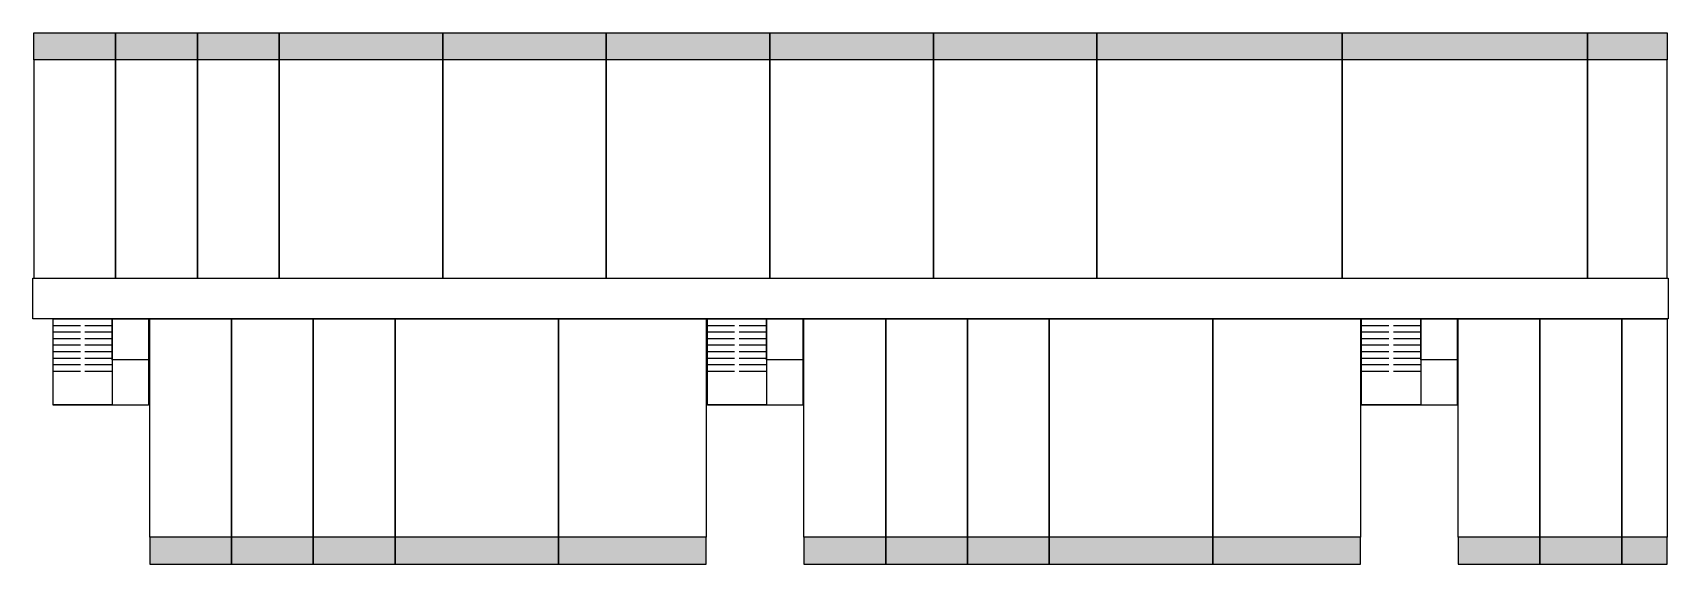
# Model space of a CAD drawing. Header units: metres. Extents: x 3.6 to 76.3, y -45.8 to 51.3.
# Drawn here: x 3.6 to 75.6, y 27.9 to 51.3 of the extents above.
import ezdxf

# ---------------------------------------------------------------- set-up
doc = ezdxf.new("R2010")
doc.units = ezdxf.units.M
for name, color, linetype in [('A-BALC', 4, 'Continuous'), ('A-CIRC', 8, 'Continuous'), ('A-CORE', 30, 'Continuous'), ('A-DOOR', 1, 'Continuous'), ('A-HATCH', 251, 'Continuous'), ('A-WALL', 7, 'Continuous')]:
    doc.layers.add(name, color=color, linetype=linetype)

msp = doc.modelspace()

# ---------------------------------------------------------------- hatches: boundary and pattern name
at = {"layer": 'A-HATCH'}
for points in [[(7.25, 51.3), (7.25, 50.1), (3.65, 50.1), (3.65, 51.3)], [(10.85, 51.3), (10.85, 50.1), (7.25, 50.1), (7.25, 51.3)], [(14.45, 51.3), (14.45, 50.1), (10.85, 50.1), (10.85, 51.3)], [(21.65, 51.3), (21.65, 50.1), (14.45, 50.1), (14.45, 51.3)], [(28.85, 51.3), (28.85, 50.1), (21.65, 50.1), (21.65, 51.3)], [(36.05, 51.3), (36.05, 50.1), (28.85, 50.1), (28.85, 51.3)], [(43.25, 51.3), (43.25, 50.1), (36.05, 50.1), (36.05, 51.3)], [(50.45, 51.3), (50.45, 50.1), (43.25, 50.1), (43.25, 51.3)], [(61.25, 51.3), (61.25, 50.1), (50.45, 50.1), (50.45, 51.3)], [(72.05, 51.3), (72.05, 50.1), (61.25, 50.1), (61.25, 51.3)], [(75.55, 51.3), (75.55, 50.1), (72.05, 50.1), (72.05, 51.3)], [(12.35, 27.9), (12.35, 29.1), (8.75, 29.1), (8.75, 27.9)], [(15.95, 27.9), (15.95, 29.1), (12.35, 29.1), (12.35, 27.9)], [(19.55, 27.9), (19.55, 29.1), (15.95, 29.1), (15.95, 27.9)], [(26.75, 27.9), (26.75, 29.1), (19.55, 29.1), (19.55, 27.9)], [(33.25, 27.9), (33.25, 29.1), (26.75, 29.1), (26.75, 27.9)], [(41.15, 27.9), (41.15, 29.1), (37.55, 29.1), (37.55, 27.9)], [(44.75, 27.9), (44.75, 29.1), (41.15, 29.1), (41.15, 27.9)], [(48.35, 27.9), (48.35, 29.1), (44.75, 29.1), (44.75, 27.9)], [(55.55, 27.9), (55.55, 29.1), (48.35, 29.1), (48.35, 27.9)], [(62.05, 27.9), (62.05, 29.1), (55.55, 29.1), (55.55, 27.9)], [(69.95, 27.9), (69.95, 29.1), (66.35, 29.1), (66.35, 27.9)], [(73.55, 27.9), (73.55, 29.1), (69.95, 29.1), (69.95, 27.9)], [(75.55, 27.9), (75.55, 29.1), (73.55, 29.1), (73.55, 27.9)]]:
    msp.add_hatch(color=7, dxfattribs=at).paths.add_polyline_path(points)

# ---------------------------------------------------------------- linework, layer by layer
at = {"layer": 'A-BALC'}
for points in [[(7.25, 51.3), (7.25, 50.1), (3.65, 50.1), (3.65, 51.3)], [(10.85, 51.3), (10.85, 50.1), (7.25, 50.1), (7.25, 51.3)], [(14.45, 51.3), (14.45, 50.1), (10.85, 50.1), (10.85, 51.3)], [(21.65, 51.3), (21.65, 50.1), (14.45, 50.1), (14.45, 51.3)], [(28.85, 51.3), (28.85, 50.1), (21.65, 50.1), (21.65, 51.3)], [(36.05, 51.3), (36.05, 50.1), (28.85, 50.1), (28.85, 51.3)], [(43.25, 51.3), (43.25, 50.1), (36.05, 50.1), (36.05, 51.3)], [(50.45, 51.3), (50.45, 50.1), (43.25, 50.1), (43.25, 51.3)], [(61.25, 51.3), (61.25, 50.1), (50.45, 50.1), (50.45, 51.3)], [(72.05, 51.3), (72.05, 50.1), (61.25, 50.1), (61.25, 51.3)], [(75.55, 51.3), (75.55, 50.1), (72.05, 50.1), (72.05, 51.3)], [(12.35, 27.9), (12.35, 29.1), (8.75, 29.1), (8.75, 27.9)], [(15.95, 27.9), (15.95, 29.1), (12.35, 29.1), (12.35, 27.9)], [(19.55, 27.9), (19.55, 29.1), (15.95, 29.1), (15.95, 27.9)], [(26.75, 27.9), (26.75, 29.1), (19.55, 29.1), (19.55, 27.9)], [(33.25, 27.9), (33.25, 29.1), (26.75, 29.1), (26.75, 27.9)], [(41.15, 27.9), (41.15, 29.1), (37.55, 29.1), (37.55, 27.9)], [(44.75, 27.9), (44.75, 29.1), (41.15, 29.1), (41.15, 27.9)], [(48.35, 27.9), (48.35, 29.1), (44.75, 29.1), (44.75, 27.9)], [(55.55, 27.9), (55.55, 29.1), (48.35, 29.1), (48.35, 27.9)], [(62.05, 27.9), (62.05, 29.1), (55.55, 29.1), (55.55, 27.9)], [(69.95, 27.9), (69.95, 29.1), (66.35, 29.1), (66.35, 27.9)], [(73.55, 27.9), (73.55, 29.1), (69.95, 29.1), (69.95, 27.9)], [(75.55, 27.9), (75.55, 29.1), (73.55, 29.1), (73.55, 27.9)]]:
    msp.add_lwpolyline(points, close=True, dxfattribs=at)
at = {"layer": 'A-CIRC'}
msp.add_lwpolyline([(3.6, 40.5), (75.6, 40.5), (75.6, 38.7), (3.6, 38.7)], close=True, dxfattribs=at)
at = {"layer": 'A-CORE'}
for p, q in [((4.5, 38.4133), (5.7, 38.4133)), ((5.9, 38.4133), (7.1, 38.4133)), ((33.3, 38.4133), (34.5, 38.4133)), ((34.7, 38.4133), (35.9, 38.4133)), ((62.1, 38.4133), (63.3, 38.4133)), ((63.5, 38.4133), (64.7, 38.4133)), ((4.5, 38.1267), (5.7, 38.1267)), ((4.5, 37.84), (5.7, 37.84)), ((4.5, 37.5533), (5.7, 37.5533)), ((5.9, 38.1267), (7.1, 38.1267)), ((5.9, 37.84), (7.1, 37.84)), ((5.9, 37.5533), (7.1, 37.5533)), ((33.3, 38.1267), (34.5, 38.1267)), ((33.3, 37.84), (34.5, 37.84)), ((33.3, 37.5533), (34.5, 37.5533)), ((34.7, 38.1267), (35.9, 38.1267)), ((34.7, 37.84), (35.9, 37.84)), ((34.7, 37.5533), (35.9, 37.5533)), ((62.1, 38.1267), (63.3, 38.1267)), ((62.1, 37.84), (63.3, 37.84)), ((62.1, 37.5533), (63.3, 37.5533)), ((63.5, 38.1267), (64.7, 38.1267)), ((63.5, 37.84), (64.7, 37.84)), ((63.5, 37.5533), (64.7, 37.5533)), ((4.5, 37.2667), (5.7, 37.2667)), ((4.5, 36.98), (5.7, 36.98)), ((5.9, 37.2667), (7.1, 37.2667)), ((5.9, 36.98), (7.1, 36.98)), ((33.3, 37.2667), (34.5, 37.2667)), ((33.3, 36.98), (34.5, 36.98)), ((34.7, 37.2667), (35.9, 37.2667)), ((34.7, 36.98), (35.9, 36.98)), ((62.1, 37.2667), (63.3, 37.2667)), ((62.1, 36.98), (63.3, 36.98)), ((63.5, 37.2667), (64.7, 37.2667)), ((63.5, 36.98), (64.7, 36.98)), ((4.5, 36.6933), (5.7, 36.6933)), ((4.5, 36.4067), (5.7, 36.4067)), ((5.9, 36.6933), (7.1, 36.6933)), ((5.9, 36.4067), (7.1, 36.4067)), ((33.3, 36.6933), (34.5, 36.6933)), ((33.3, 36.4067), (34.5, 36.4067)), ((34.7, 36.6933), (35.9, 36.6933)), ((34.7, 36.4067), (35.9, 36.4067)), ((62.1, 36.6933), (63.3, 36.6933)), ((62.1, 36.4067), (63.3, 36.4067)), ((63.5, 36.6933), (64.7, 36.6933)), ((63.5, 36.4067), (64.7, 36.4067))]:
    msp.add_line(p, q, dxfattribs=at)
for points in [[(4.5, 38.7), (7.1, 38.7), (7.1, 34.92), (4.5, 34.92)], [(7.1, 38.7), (8.7, 38.7), (8.7, 36.9), (7.1, 36.9)], [(33.3, 38.7), (35.9, 38.7), (35.9, 34.92), (33.3, 34.92)], [(35.9, 38.7), (37.5, 38.7), (37.5, 36.9), (35.9, 36.9)], [(62.1, 38.7), (64.7, 38.7), (64.7, 34.92), (62.1, 34.92)], [(64.7, 38.7), (66.3, 38.7), (66.3, 36.9), (64.7, 36.9)]]:
    msp.add_lwpolyline(points, close=True, dxfattribs=at)
at = {"layer": 'A-DOOR'}
for p, q in [((5, 40.5), (5.9, 40.5)), ((8.6, 40.5), (9.5, 40.5)), ((12.2, 40.5), (13.1, 40.5)), ((17.6, 40.5), (18.5, 40.5)), ((24.8, 40.5), (25.7, 40.5)), ((32, 40.5), (32.9, 40.5)), ((39.2, 40.5), (40.1, 40.5)), ((46.4, 40.5), (47.3, 40.5)), ((55.4, 40.5), (56.3, 40.5)), ((66.2, 40.5), (67.1, 40.5)), ((73.35, 40.5), (74.25, 40.5)), ((10.1, 38.7), (11, 38.7)), ((13.7, 38.7), (14.6, 38.7)), ((17.3, 38.7), (18.2, 38.7)), ((22.7, 38.7), (23.6, 38.7)), ((29.55, 38.7), (30.45, 38.7)), ((38.9, 38.7), (39.8, 38.7)), ((42.5, 38.7), (43.4, 38.7)), ((46.1, 38.7), (47, 38.7)), ((51.5, 38.7), (52.4, 38.7)), ((58.35, 38.7), (59.25, 38.7)), ((67.7, 38.7), (68.6, 38.7)), ((71.3, 38.7), (72.2, 38.7)), ((74.1, 38.7), (75, 38.7))]:
    msp.add_line(p, q, dxfattribs=at)
at = {"layer": 'A-WALL'}
for points in [[(3.65, 40.5), (7.25, 40.5), (7.25, 50.1), (3.65, 50.1)], [(7.25, 40.5), (10.85, 40.5), (10.85, 50.1), (7.25, 50.1)], [(10.85, 40.5), (14.45, 40.5), (14.45, 50.1), (10.85, 50.1)], [(14.45, 40.5), (21.65, 40.5), (21.65, 50.1), (14.45, 50.1)], [(21.65, 40.5), (28.85, 40.5), (28.85, 50.1), (21.65, 50.1)], [(28.85, 40.5), (36.05, 40.5), (36.05, 50.1), (28.85, 50.1)], [(36.05, 40.5), (43.25, 40.5), (43.25, 50.1), (36.05, 50.1)], [(43.25, 40.5), (50.45, 40.5), (50.45, 50.1), (43.25, 50.1)], [(50.45, 40.5), (61.25, 40.5), (61.25, 50.1), (50.45, 50.1)], [(61.25, 40.5), (72.05, 40.5), (72.05, 50.1), (61.25, 50.1)], [(72.05, 40.5), (75.55, 40.5), (75.55, 50.1), (72.05, 50.1)], [(4.5, 38.7), (8.7, 38.7), (8.7, 34.9), (4.5, 34.9)], [(8.75, 38.7), (12.35, 38.7), (12.35, 29.1), (8.75, 29.1)], [(12.35, 38.7), (15.95, 38.7), (15.95, 29.1), (12.35, 29.1)], [(15.95, 38.7), (19.55, 38.7), (19.55, 29.1), (15.95, 29.1)], [(19.55, 38.7), (26.75, 38.7), (26.75, 29.1), (19.55, 29.1)], [(26.75, 38.7), (33.25, 38.7), (33.25, 29.1), (26.75, 29.1)], [(33.3, 38.7), (37.5, 38.7), (37.5, 34.9), (33.3, 34.9)], [(37.55, 38.7), (41.15, 38.7), (41.15, 29.1), (37.55, 29.1)], [(41.15, 38.7), (44.75, 38.7), (44.75, 29.1), (41.15, 29.1)], [(44.75, 38.7), (48.35, 38.7), (48.35, 29.1), (44.75, 29.1)], [(48.35, 38.7), (55.55, 38.7), (55.55, 29.1), (48.35, 29.1)], [(55.55, 38.7), (62.05, 38.7), (62.05, 29.1), (55.55, 29.1)], [(62.1, 38.7), (66.3, 38.7), (66.3, 34.9), (62.1, 34.9)], [(66.35, 38.7), (69.95, 38.7), (69.95, 29.1), (66.35, 29.1)], [(69.95, 38.7), (73.55, 38.7), (73.55, 29.1), (69.95, 29.1)], [(73.55, 38.7), (75.55, 38.7), (75.55, 29.1), (73.55, 29.1)]]:
    msp.add_lwpolyline(points, close=True, dxfattribs=at)

doc.saveas('drawing.dxf')
